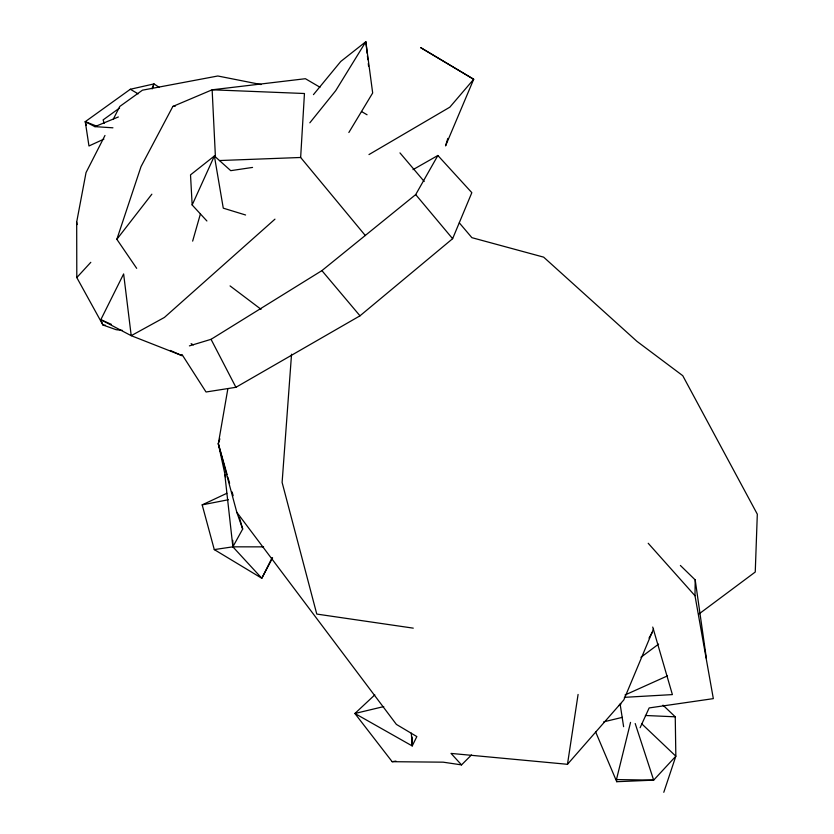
<?xml version="1.0" encoding="UTF-8"?>
<svg xmlns="http://www.w3.org/2000/svg" width="834" height="834" viewBox="0 0 834 834"><rect width="100%" height="100%" fill="white"/><g stroke="black" fill="none" stroke-linecap="round" stroke-linejoin="round"><path stroke-width="1.25" d="M640.126 727.707L649.154 707.93L713.331 698.631L694.993 595.737L695.202 579.911L680.377 565.452M365.344 235.563L300.647 157.48L304.452 93.512L212.138 89.801L172.857 106.45L141.029 166.602L116.854 239.295L136.682 268.339M291.546 354.2L282.111 482.438L316.774 614.074L413.268 628.148M471.471 754.968L461.536 764.893L451.038 753.415L567.474 764.298L578.087 694.441M225.587 477.236L218.32 443.761L227.859 388.738M122.504 330.431L116.124 329.691L102.936 324.989L76.801 277.566L76.686 222.032L86.027 172.596L104.98 135.462M662.999 705.168L675.248 716.813L675.842 756.198L653.668 780.144L616.743 781.708L616.462 779.561L630.546 722.38M192.654 241.12L200.421 213.9M447.816 138.434L445.554 145.887L473.691 79.282L420.774 47.684L473.691 79.282L449.828 107.179L368.982 154.571M226.817 493.321L202.182 504.872L214.286 549.596L232.874 546.833L242.684 529.027L236.814 512.295L218.32 443.761L219.853 438.851M663.791 792.3L675.842 756.198L641.826 723.891M152.205 88.8L154.009 83.911L159.263 87.403M567.474 764.298L623.801 699.945L653.522 628.93M152.049 88.633L154.009 83.911L130.333 89.259L85.276 121.66L88.967 145.981L103.885 139.122M182.02 354.513L206.029 392.001L235.918 387.299L359.996 315.815L452.622 238.691L471.836 192.664L437.871 155.489L412.997 169.656M206.895 220.979L192.164 204.976L214.38 155.989L230.747 170.668L252.556 167.425M274.959 219.154L164.413 317.441L131.219 335.685L100.82 319.693L123.63 273.938L131.219 335.685L182.093 355.67L170.313 350.457M272.009 557.946L261.813 578.264L214.286 549.596M113.268 119.21L119.783 106.45L142.437 90.187L217.82 75.998L261.094 84.557M272.593 557.863L261.813 578.264L232.874 546.833L224.857 474.817M189.401 345.881L211.044 339.323L321.903 270.623L415.697 194.593L437.871 155.489M649.008 638.083L652.157 632.589M348.852 132.502L372.673 92.981L365.845 41.7L340.741 61.487L313.448 94.638M116.854 239.295L151.861 194.186M309.831 122.817L335.716 90.666L365.845 41.7L367.137 53.272M76.801 277.566L90.802 262.324M374.82 694.868L354.898 713.487L392.157 761.692L443.167 762.172L461.536 764.893M640.95 657.275L658.631 644.088M698.965 613.991L755.25 572.02L757.314 514.182L682.754 375.686L636.957 341.367L543.653 257.143L471.888 237.669L459.336 222.876M119.606 107.993L103.103 119.908L104.25 123.265M618.87 705.533L620.986 704.011M625.02 694.983L667.471 675.884M86.277 125.288L85.276 121.66L94.857 126.643L118.365 116.969M603.733 721.848L622.414 717.334M383.755 706.586L354.898 713.487L412.215 745.94L416.844 736.589L396.379 724.392L236.814 512.295M202.182 504.872L228.37 499.733M172.857 106.45L175.432 106.033M392.157 761.692L395.952 761.098M624.322 697.339L672.392 694.597L652.741 627.064M219.478 160.545L300.647 157.48M263.596 546.864L232.874 546.833L232.769 540.369M616.462 779.561L653.668 780.144L635.195 723.537M645.37 715.489L675.248 716.813M94.857 126.643L112.934 127.81M105.511 325.26L102.936 324.989L100.977 320.193M245.592 214.995L223.272 208.166L214.38 155.989L190.517 174.869L192.164 204.976M85.276 121.66L97.078 126.288M100.82 319.693L111.422 324.384M191.111 343.66L193.373 344.88M319.975 87.236L305.4 78.709L212.138 89.801L215.422 156.823M361.456 111.495L367.064 114.769M130.333 89.259L138.131 93.856M230.069 285.916L261.052 309.31M648.206 543.278L694.993 595.737M399.966 152.893L424.214 181.478M321.903 270.623L359.996 315.815M415.697 194.593L452.622 238.691M211.044 339.323L235.918 387.299M595.549 731.699L616.743 781.708M218.32 443.761L227.14 474.65M227.849 477.121L229.611 483.303M232.092 491.956L233.145 495.667M239.504 517.904L242.684 529.027M76.686 222.032L77.093 224.575M620.1 703.948L623.613 726.685M695.202 579.911L706.388 658.38M367.419 55.836L367.857 59.694M368.284 63.551L368.565 66.115M411.308 733.138L412.215 745.94L412.048 737.006"/></g></svg>
